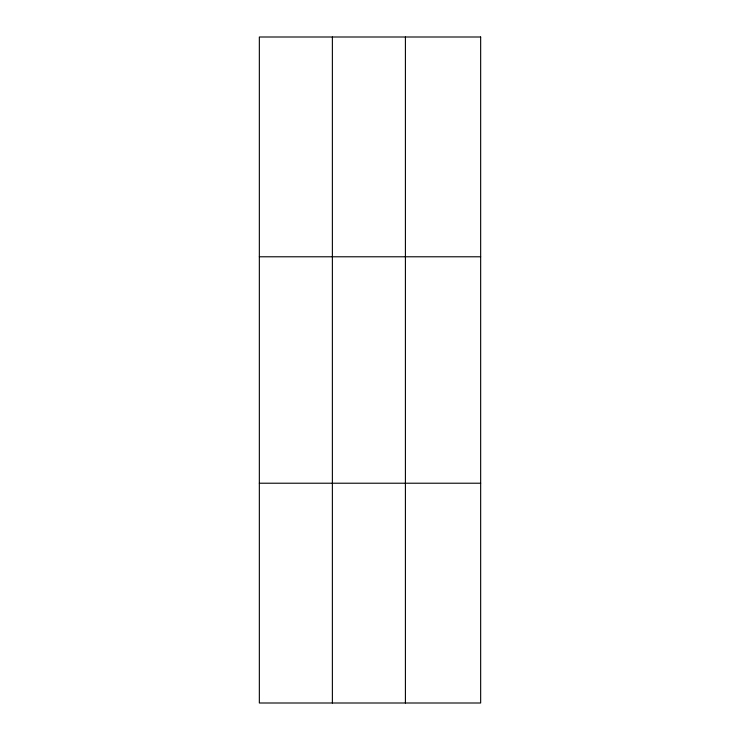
<?xml version="1.0" encoding="UTF-8"?>
<svg xmlns="http://www.w3.org/2000/svg" width="740" height="740" viewBox="0 0 740 740"><rect width="100%" height="100%" fill="white"/><g stroke="black" fill="none" stroke-linecap="round" stroke-linejoin="round"><path stroke-width="1.11" d="M332.38 37L332.38 703M405.409 37L405.409 703M259.342 256.78L480.658 256.78M259.342 483.22L480.658 483.22M480.658 37L480.658 703L259.342 703L259.342 37L480.658 37"/></g></svg>
